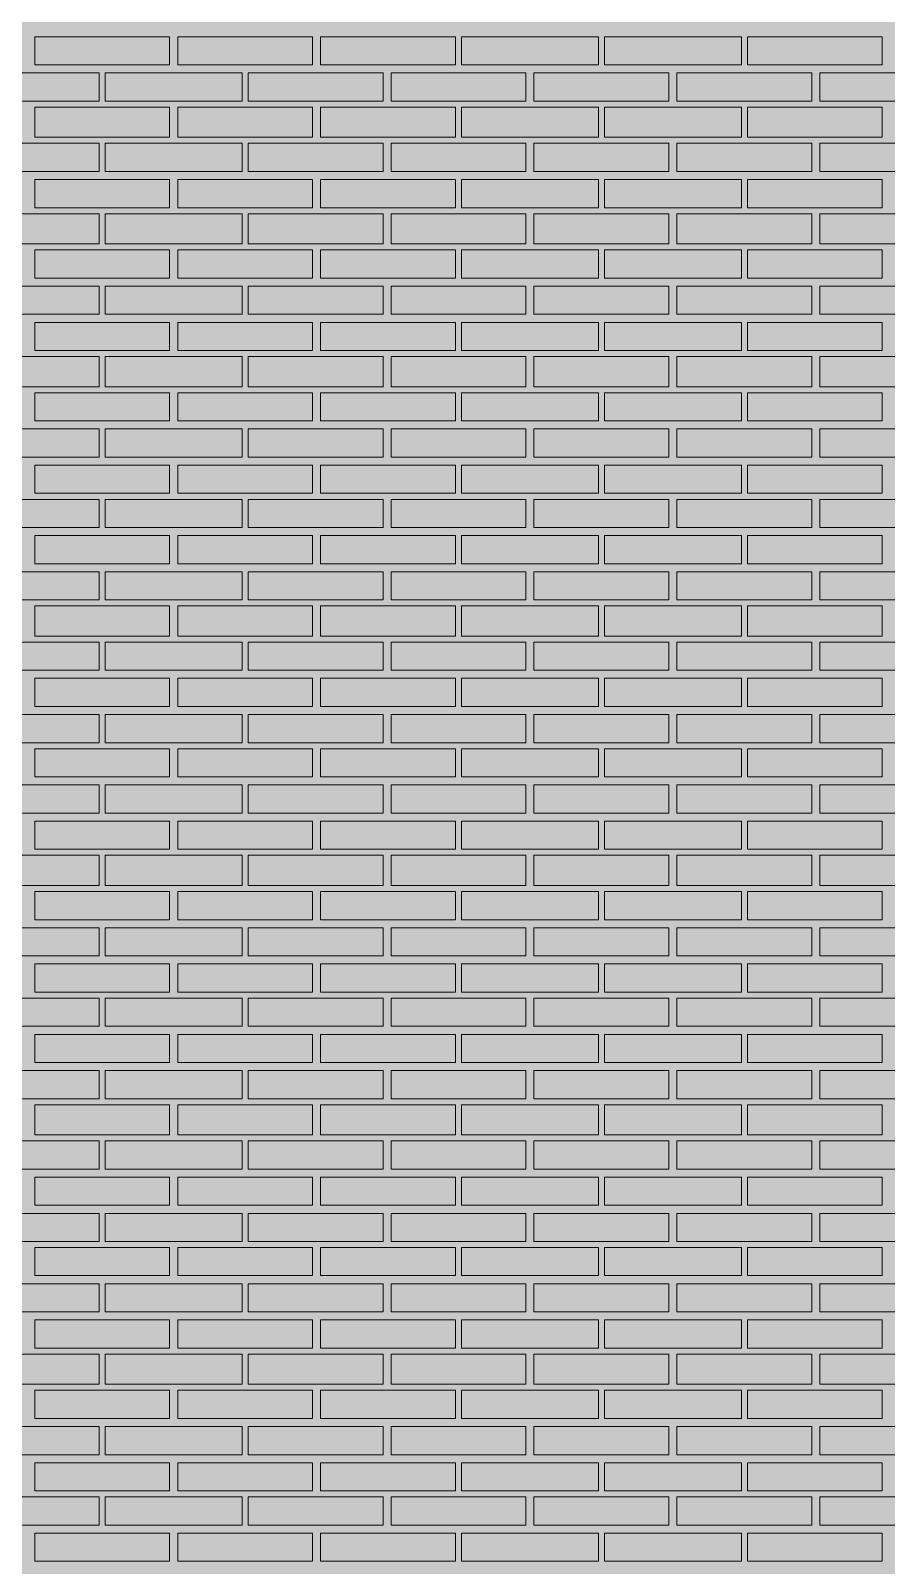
# Model space of a CAD drawing. Header units: millimetres. Extents: x -28928 to 100580, y -22867 to 36490.
# Drawn here: x 74087 to 75885, y -491 to 2737 of the extents above; entities that cross this region are included whole.
import ezdxf

# ---------------------------------------------------------------- set-up
doc = ezdxf.new("R2010")
doc.units = ezdxf.units.MM
doc.layers.add('PDF _Геометрия', color=7, linetype='Continuous', true_color=0x8f8e8d)
doc.layers.add('PDF _Сплошная заливка', color=7, linetype='Continuous', true_color=0xffffff)

msp = doc.modelspace()

# ---------------------------------------------------------------- hatches: boundary and pattern name
at = {"layer": 'PDF _Сплошная заливка', "true_color": 0xdcd6cf, "transparency": 33554559}
msp.add_hatch(color=254, dxfattribs=at).paths.add_polyline_path([(60798.4, -2005.5), (60798.4, -4713.2), (70224.5, -4713.2), (70224.5, -1464), (74070.3, -1464), (74070.3, -4713.2), (82294.9, -4713.2), (82294.9, 9028.4), (55763.7, 9028.4), (55763.7, -4713.2), (56851.1, -4713.2), (56851.1, -1464), (58251.4, -1464), (58251.4, -4713.2), (59499.5, -4713.2), (59499.5, -2005.5)])

# ---------------------------------------------------------------- linework, layer by layer
at = {"layer": 'PDF _Геометрия', "lineweight": 9}
for points in [[(74379.1, 2724.5), (74379.1, 2665.3), (74095.7, 2665.3), (74095.7, 2724.5)], [(74679.5, 2724.5), (74679.5, 2665.3), (74396.1, 2665.3), (74396.1, 2724.5)], [(74979.9, 2724.5), (74979.9, 2665.3), (74696.4, 2665.3), (74696.4, 2724.5)], [(75280.3, 2724.5), (75280.3, 2665.3), (74992.6, 2665.3), (74992.6, 2724.5)], [(75580.7, 2724.5), (75580.7, 2665.3), (75293, 2665.3), (75293, 2724.5)], [(75876.8, 2724.5), (75876.8, 2665.3), (75593.4, 2665.3), (75593.4, 2724.5)], [(74231.1, 2589.1), (74087.2, 2589.1), (73943.4, 2589.1), (73943.4, 2648.4), (74087.2, 2648.4), (74231.1, 2648.4)], [(74531.4, 2589.1), (74387.6, 2589.1), (74243.7, 2589.1), (74243.7, 2648.4), (74387.6, 2648.4), (74531.4, 2648.4)], [(74827.6, 2589.1), (74688, 2589.1), (74544.1, 2589.1), (74544.1, 2648.4), (74688, 2648.4), (74827.6, 2648.4)], [(75128, 2589.1), (74988.4, 2589.1), (74844.5, 2589.1), (74844.5, 2648.4), (74988.4, 2648.4), (75128, 2648.4)], [(75428.4, 2589.1), (75288.7, 2589.1), (75144.9, 2589.1), (75144.9, 2648.4), (75288.7, 2648.4), (75428.4, 2648.4)], [(75728.7, 2589.1), (75584.9, 2589.1), (75445.3, 2589.1), (75445.3, 2648.4), (75584.9, 2648.4), (75728.7, 2648.4)], [(76029.1, 2589.1), (75885.3, 2589.1), (75745.7, 2589.1), (75745.7, 2648.4), (75885.3, 2648.4), (76029.1, 2648.4)], [(74379.1, 2576.4), (74379.1, 2513), (74095.7, 2513), (74095.7, 2576.4)], [(74679.5, 2576.4), (74679.5, 2513), (74396.1, 2513), (74396.1, 2576.4)], [(74979.9, 2576.4), (74979.9, 2513), (74696.4, 2513), (74696.4, 2576.4)], [(75280.3, 2576.4), (75280.3, 2513), (74992.6, 2513), (74992.6, 2576.4)], [(75580.7, 2576.4), (75580.7, 2513), (75293, 2513), (75293, 2576.4)], [(75876.8, 2576.4), (75876.8, 2513), (75593.4, 2513), (75593.4, 2576.4)], [(74231.1, 2441), (74087.2, 2441), (73943.4, 2441), (73943.4, 2500.3), (74087.2, 2500.3), (74231.1, 2500.3)], [(74531.4, 2441), (74387.6, 2441), (74243.7, 2441), (74243.7, 2500.3), (74387.6, 2500.3), (74531.4, 2500.3)], [(74827.6, 2441), (74688, 2441), (74544.1, 2441), (74544.1, 2500.3), (74688, 2500.3), (74827.6, 2500.3)], [(75128, 2441), (74988.4, 2441), (74844.5, 2441), (74844.5, 2500.3), (74988.4, 2500.3), (75128, 2500.3)], [(75428.4, 2441), (75288.7, 2441), (75144.9, 2441), (75144.9, 2500.3), (75288.7, 2500.3), (75428.4, 2500.3)], [(75728.7, 2441), (75584.9, 2441), (75445.3, 2441), (75445.3, 2500.3), (75584.9, 2500.3), (75728.7, 2500.3)], [(76029.1, 2441), (75885.3, 2441), (75745.7, 2441), (75745.7, 2500.3), (75885.3, 2500.3), (76029.1, 2500.3)], [(74379.1, 2424.1), (74379.1, 2364.9), (74095.7, 2364.9), (74095.7, 2424.1)], [(74679.5, 2424.1), (74679.5, 2364.9), (74396.1, 2364.9), (74396.1, 2424.1)], [(74979.9, 2424.1), (74979.9, 2364.9), (74696.4, 2364.9), (74696.4, 2424.1)], [(75280.3, 2424.1), (75280.3, 2364.9), (74992.6, 2364.9), (74992.6, 2424.1)], [(75580.7, 2424.1), (75580.7, 2364.9), (75293, 2364.9), (75293, 2424.1)], [(75876.8, 2424.1), (75876.8, 2364.9), (75593.4, 2364.9), (75593.4, 2424.1)], [(74231.1, 2288.7), (74087.2, 2288.7), (73943.4, 2288.7), (73943.4, 2352.2), (74087.2, 2352.2), (74231.1, 2352.2)], [(74531.4, 2288.7), (74387.6, 2288.7), (74243.7, 2288.7), (74243.7, 2352.2), (74387.6, 2352.2), (74531.4, 2352.2)], [(74827.6, 2288.7), (74688, 2288.7), (74544.1, 2288.7), (74544.1, 2352.2), (74688, 2352.2), (74827.6, 2352.2)], [(75128, 2288.7), (74988.4, 2288.7), (74844.5, 2288.7), (74844.5, 2352.2), (74988.4, 2352.2), (75128, 2352.2)], [(75428.4, 2288.7), (75288.7, 2288.7), (75144.9, 2288.7), (75144.9, 2352.2), (75288.7, 2352.2), (75428.4, 2352.2)], [(75728.7, 2288.7), (75584.9, 2288.7), (75445.3, 2288.7), (75445.3, 2352.2), (75584.9, 2352.2), (75728.7, 2352.2)], [(76029.1, 2288.7), (75885.3, 2288.7), (75745.7, 2288.7), (75745.7, 2352.2), (75885.3, 2352.2), (76029.1, 2352.2)], [(74379.1, 2276), (74379.1, 2216.8), (74095.7, 2216.8), (74095.7, 2276)], [(74679.5, 2276), (74679.5, 2216.8), (74396.1, 2216.8), (74396.1, 2276)], [(74979.9, 2276), (74979.9, 2216.8), (74696.4, 2216.8), (74696.4, 2276)], [(75280.3, 2276), (75280.3, 2216.8), (74992.6, 2216.8), (74992.6, 2276)], [(75580.7, 2276), (75580.7, 2216.8), (75293, 2216.8), (75293, 2276)], [(75876.8, 2276), (75876.8, 2216.8), (75593.4, 2216.8), (75593.4, 2276)], [(74231.1, 2140.7), (74087.2, 2140.7), (73943.4, 2140.7), (73943.4, 2199.9), (74087.2, 2199.9), (74231.1, 2199.9)], [(74531.4, 2140.7), (74387.6, 2140.7), (74243.7, 2140.7), (74243.7, 2199.9), (74387.6, 2199.9), (74531.4, 2199.9)], [(74827.6, 2140.7), (74688, 2140.7), (74544.1, 2140.7), (74544.1, 2199.9), (74688, 2199.9), (74827.6, 2199.9)], [(75128, 2140.7), (74988.4, 2140.7), (74844.5, 2140.7), (74844.5, 2199.9), (74988.4, 2199.9), (75128, 2199.9)], [(75428.4, 2140.7), (75288.7, 2140.7), (75144.9, 2140.7), (75144.9, 2199.9), (75288.7, 2199.9), (75428.4, 2199.9)], [(75728.7, 2140.7), (75584.9, 2140.7), (75445.3, 2140.7), (75445.3, 2199.9), (75584.9, 2199.9), (75728.7, 2199.9)], [(76029.1, 2140.7), (75885.3, 2140.7), (75745.7, 2140.7), (75745.7, 2199.9), (75885.3, 2199.9), (76029.1, 2199.9)], [(74379.1, 2123.7), (74379.1, 2064.5), (74095.7, 2064.5), (74095.7, 2123.7)], [(74679.5, 2123.7), (74679.5, 2064.5), (74396.1, 2064.5), (74396.1, 2123.7)], [(74979.9, 2123.7), (74979.9, 2064.5), (74696.4, 2064.5), (74696.4, 2123.7)], [(75280.3, 2123.7), (75280.3, 2064.5), (74992.6, 2064.5), (74992.6, 2123.7)], [(75580.7, 2123.7), (75580.7, 2064.5), (75293, 2064.5), (75293, 2123.7)], [(75876.8, 2123.7), (75876.8, 2064.5), (75593.4, 2064.5), (75593.4, 2123.7)], [(74231.1, 1988.4), (74087.2, 1988.4), (73943.4, 1988.4), (73943.4, 2051.8), (74087.2, 2051.8), (74231.1, 2051.8)], [(74531.4, 1988.4), (74387.6, 1988.4), (74243.7, 1988.4), (74243.7, 2051.8), (74387.6, 2051.8), (74531.4, 2051.8)], [(74827.6, 1988.4), (74688, 1988.4), (74544.1, 1988.4), (74544.1, 2051.8), (74688, 2051.8), (74827.6, 2051.8)], [(75128, 1988.4), (74988.4, 1988.4), (74844.5, 1988.4), (74844.5, 2051.8), (74988.4, 2051.8), (75128, 2051.8)], [(75428.4, 1988.4), (75288.7, 1988.4), (75144.9, 1988.4), (75144.9, 2051.8), (75288.7, 2051.8), (75428.4, 2051.8)], [(75728.7, 1988.4), (75584.9, 1988.4), (75445.3, 1988.4), (75445.3, 2051.8), (75584.9, 2051.8), (75728.7, 2051.8)], [(76029.1, 1988.4), (75885.3, 1988.4), (75745.7, 1988.4), (75745.7, 2051.8), (75885.3, 2051.8), (76029.1, 2051.8)], [(74379.1, 1975.7), (74379.1, 1916.4), (74095.7, 1916.4), (74095.7, 1975.7)], [(74679.5, 1975.7), (74679.5, 1916.4), (74396.1, 1916.4), (74396.1, 1975.7)], [(74979.9, 1975.7), (74979.9, 1916.4), (74696.4, 1916.4), (74696.4, 1975.7)], [(75280.3, 1975.7), (75280.3, 1916.4), (74992.6, 1916.4), (74992.6, 1975.7)], [(75580.7, 1975.7), (75580.7, 1916.4), (75293, 1916.4), (75293, 1975.7)], [(75876.8, 1975.7), (75876.8, 1916.4), (75593.4, 1916.4), (75593.4, 1975.7)], [(74231.1, 1840.3), (74087.2, 1840.3), (73943.4, 1840.3), (73943.4, 1899.5), (74087.2, 1899.5), (74231.1, 1899.5)], [(74531.4, 1840.3), (74387.6, 1840.3), (74243.7, 1840.3), (74243.7, 1899.5), (74387.6, 1899.5), (74531.4, 1899.5)], [(74827.6, 1840.3), (74688, 1840.3), (74544.1, 1840.3), (74544.1, 1899.5), (74688, 1899.5), (74827.6, 1899.5)], [(75128, 1840.3), (74988.4, 1840.3), (74844.5, 1840.3), (74844.5, 1899.5), (74988.4, 1899.5), (75128, 1899.5)], [(75428.4, 1840.3), (75288.7, 1840.3), (75144.9, 1840.3), (75144.9, 1899.5), (75288.7, 1899.5), (75428.4, 1899.5)], [(75728.7, 1840.3), (75584.9, 1840.3), (75445.3, 1840.3), (75445.3, 1899.5), (75584.9, 1899.5), (75728.7, 1899.5)], [(76029.1, 1840.3), (75885.3, 1840.3), (75745.7, 1840.3), (75745.7, 1899.5), (75885.3, 1899.5), (76029.1, 1899.5)], [(74379.1, 1823.4), (74379.1, 1764.1), (74095.7, 1764.1), (74095.7, 1823.4)], [(74679.5, 1823.4), (74679.5, 1764.1), (74396.1, 1764.1), (74396.1, 1823.4)], [(74979.9, 1823.4), (74979.9, 1764.1), (74696.4, 1764.1), (74696.4, 1823.4)], [(75280.3, 1823.4), (75280.3, 1764.1), (74992.6, 1764.1), (74992.6, 1823.4)], [(75580.7, 1823.4), (75580.7, 1764.1), (75293, 1764.1), (75293, 1823.4)], [(75876.8, 1823.4), (75876.8, 1764.1), (75593.4, 1764.1), (75593.4, 1823.4)], [(74231.1, 1692.2), (74087.2, 1692.2), (73943.4, 1692.2), (73943.4, 1751.4), (74087.2, 1751.4), (74231.1, 1751.4)], [(74531.4, 1692.2), (74387.6, 1692.2), (74243.7, 1692.2), (74243.7, 1751.4), (74387.6, 1751.4), (74531.4, 1751.4)], [(74827.6, 1692.2), (74688, 1692.2), (74544.1, 1692.2), (74544.1, 1751.4), (74688, 1751.4), (74827.6, 1751.4)], [(75128, 1692.2), (74988.4, 1692.2), (74844.5, 1692.2), (74844.5, 1751.4), (74988.4, 1751.4), (75128, 1751.4)], [(75428.4, 1692.2), (75288.7, 1692.2), (75144.9, 1692.2), (75144.9, 1751.4), (75288.7, 1751.4), (75428.4, 1751.4)], [(75728.7, 1692.2), (75584.9, 1692.2), (75445.3, 1692.2), (75445.3, 1751.4), (75584.9, 1751.4), (75728.7, 1751.4)], [(76029.1, 1692.2), (75885.3, 1692.2), (75745.7, 1692.2), (75745.7, 1751.4), (75885.3, 1751.4), (76029.1, 1751.4)], [(74379.1, 1675.3), (74379.1, 1616), (74095.7, 1616), (74095.7, 1675.3)], [(74679.5, 1675.3), (74679.5, 1616), (74396.1, 1616), (74396.1, 1675.3)], [(74979.9, 1675.3), (74979.9, 1616), (74696.4, 1616), (74696.4, 1675.3)], [(75280.3, 1675.3), (75280.3, 1616), (74992.6, 1616), (74992.6, 1675.3)], [(75580.7, 1675.3), (75580.7, 1616), (75293, 1616), (75293, 1675.3)], [(75876.8, 1675.3), (75876.8, 1616), (75593.4, 1616), (75593.4, 1675.3)], [(74231.1, 1539.9), (74087.2, 1539.9), (73943.4, 1539.9), (73943.4, 1599.1), (74087.2, 1599.1), (74231.1, 1599.1)], [(74531.4, 1539.9), (74387.6, 1539.9), (74243.7, 1539.9), (74243.7, 1599.1), (74387.6, 1599.1), (74531.4, 1599.1)], [(74827.6, 1539.9), (74688, 1539.9), (74544.1, 1539.9), (74544.1, 1599.1), (74688, 1599.1), (74827.6, 1599.1)], [(75128, 1539.9), (74988.4, 1539.9), (74844.5, 1539.9), (74844.5, 1599.1), (74988.4, 1599.1), (75128, 1599.1)], [(75428.4, 1539.9), (75288.7, 1539.9), (75144.9, 1539.9), (75144.9, 1599.1), (75288.7, 1599.1), (75428.4, 1599.1)], [(75728.7, 1539.9), (75584.9, 1539.9), (75445.3, 1539.9), (75445.3, 1599.1), (75584.9, 1599.1), (75728.7, 1599.1)], [(76029.1, 1539.9), (75885.3, 1539.9), (75745.7, 1539.9), (75745.7, 1599.1), (75885.3, 1599.1), (76029.1, 1599.1)], [(74379.1, 1527.2), (74379.1, 1463.7), (74095.7, 1463.7), (74095.7, 1527.2)], [(74679.5, 1527.2), (74679.5, 1463.7), (74396.1, 1463.7), (74396.1, 1527.2)], [(74979.9, 1527.2), (74979.9, 1463.7), (74696.4, 1463.7), (74696.4, 1527.2)], [(75280.3, 1527.2), (75280.3, 1463.7), (74992.6, 1463.7), (74992.6, 1527.2)], [(75580.7, 1527.2), (75580.7, 1463.7), (75293, 1463.7), (75293, 1527.2)], [(75876.8, 1527.2), (75876.8, 1463.7), (75593.4, 1463.7), (75593.4, 1527.2)], [(74231.1, 1391.8), (74087.2, 1391.8), (73943.4, 1391.8), (73943.4, 1451), (74087.2, 1451), (74231.1, 1451)], [(74531.4, 1391.8), (74387.6, 1391.8), (74243.7, 1391.8), (74243.7, 1451), (74387.6, 1451), (74531.4, 1451)], [(74827.6, 1391.8), (74688, 1391.8), (74544.1, 1391.8), (74544.1, 1451), (74688, 1451), (74827.6, 1451)], [(75128, 1391.8), (74988.4, 1391.8), (74844.5, 1391.8), (74844.5, 1451), (74988.4, 1451), (75128, 1451)], [(75428.4, 1391.8), (75288.7, 1391.8), (75144.9, 1391.8), (75144.9, 1451), (75288.7, 1451), (75428.4, 1451)], [(75728.7, 1391.8), (75584.9, 1391.8), (75445.3, 1391.8), (75445.3, 1451), (75584.9, 1451), (75728.7, 1451)], [(76029.1, 1391.8), (75885.3, 1391.8), (75745.7, 1391.8), (75745.7, 1451), (75885.3, 1451), (76029.1, 1451)], [(74379.1, 1374.9), (74379.1, 1315.7), (74095.7, 1315.7), (74095.7, 1374.9)], [(74679.5, 1374.9), (74679.5, 1315.7), (74396.1, 1315.7), (74396.1, 1374.9)], [(74979.9, 1374.9), (74979.9, 1315.7), (74696.4, 1315.7), (74696.4, 1374.9)], [(75280.3, 1374.9), (75280.3, 1315.7), (74992.6, 1315.7), (74992.6, 1374.9)], [(75580.7, 1374.9), (75580.7, 1315.7), (75293, 1315.7), (75293, 1374.9)], [(75876.8, 1374.9), (75876.8, 1315.7), (75593.4, 1315.7), (75593.4, 1374.9)], [(74231.1, 1239.5), (74087.2, 1239.5), (73943.4, 1239.5), (73943.4, 1298.7), (74087.2, 1298.7), (74231.1, 1298.7)], [(74531.4, 1239.5), (74387.6, 1239.5), (74243.7, 1239.5), (74243.7, 1298.7), (74387.6, 1298.7), (74531.4, 1298.7)], [(74827.6, 1239.5), (74688, 1239.5), (74544.1, 1239.5), (74544.1, 1298.7), (74688, 1298.7), (74827.6, 1298.7)], [(75128, 1239.5), (74988.4, 1239.5), (74844.5, 1239.5), (74844.5, 1298.7), (74988.4, 1298.7), (75128, 1298.7)], [(75428.4, 1239.5), (75288.7, 1239.5), (75144.9, 1239.5), (75144.9, 1298.7), (75288.7, 1298.7), (75428.4, 1298.7)], [(75728.7, 1239.5), (75584.9, 1239.5), (75445.3, 1239.5), (75445.3, 1298.7), (75584.9, 1298.7), (75728.7, 1298.7)], [(76029.1, 1239.5), (75885.3, 1239.5), (75745.7, 1239.5), (75745.7, 1298.7), (75885.3, 1298.7), (76029.1, 1298.7)], [(74379.1, 1226.8), (74379.1, 1167.6), (74095.7, 1167.6), (74095.7, 1226.8)], [(74679.5, 1226.8), (74679.5, 1167.6), (74396.1, 1167.6), (74396.1, 1226.8)], [(74979.9, 1226.8), (74979.9, 1167.6), (74696.4, 1167.6), (74696.4, 1226.8)], [(75280.3, 1226.8), (75280.3, 1167.6), (74992.6, 1167.6), (74992.6, 1226.8)], [(75580.7, 1226.8), (75580.7, 1167.6), (75293, 1167.6), (75293, 1226.8)], [(75876.8, 1226.8), (75876.8, 1167.6), (75593.4, 1167.6), (75593.4, 1226.8)], [(74231.1, 1091.4), (74087.2, 1091.4), (73943.4, 1091.4), (73943.4, 1150.7), (74087.2, 1150.7), (74231.1, 1150.7)], [(74531.4, 1091.4), (74387.6, 1091.4), (74243.7, 1091.4), (74243.7, 1150.7), (74387.6, 1150.7), (74531.4, 1150.7)], [(74827.6, 1091.4), (74688, 1091.4), (74544.1, 1091.4), (74544.1, 1150.7), (74688, 1150.7), (74827.6, 1150.7)], [(75128, 1091.4), (74988.4, 1091.4), (74844.5, 1091.4), (74844.5, 1150.7), (74988.4, 1150.7), (75128, 1150.7)], [(75428.4, 1091.4), (75288.7, 1091.4), (75144.9, 1091.4), (75144.9, 1150.7), (75288.7, 1150.7), (75428.4, 1150.7)], [(75728.7, 1091.4), (75584.9, 1091.4), (75445.3, 1091.4), (75445.3, 1150.7), (75584.9, 1150.7), (75728.7, 1150.7)], [(76029.1, 1091.4), (75885.3, 1091.4), (75745.7, 1091.4), (75745.7, 1150.7), (75885.3, 1150.7), (76029.1, 1150.7)], [(74379.1, 1074.5), (74379.1, 1015.3), (74095.7, 1015.3), (74095.7, 1074.5)], [(74679.5, 1074.5), (74679.5, 1015.3), (74396.1, 1015.3), (74396.1, 1074.5)], [(74979.9, 1074.5), (74979.9, 1015.3), (74696.4, 1015.3), (74696.4, 1074.5)], [(75280.3, 1074.5), (75280.3, 1015.3), (74992.6, 1015.3), (74992.6, 1074.5)], [(75580.7, 1074.5), (75580.7, 1015.3), (75293, 1015.3), (75293, 1074.5)], [(75876.8, 1074.5), (75876.8, 1015.3), (75593.4, 1015.3), (75593.4, 1074.5)], [(74231.1, 939.1), (74087.2, 939.1), (73943.4, 939.1), (73943.4, 1002.6), (74087.2, 1002.6), (74231.1, 1002.6)], [(74531.4, 939.1), (74387.6, 939.1), (74243.7, 939.1), (74243.7, 1002.6), (74387.6, 1002.6), (74531.4, 1002.6)], [(74827.6, 939.1), (74688, 939.1), (74544.1, 939.1), (74544.1, 1002.6), (74688, 1002.6), (74827.6, 1002.6)], [(75128, 939.1), (74988.4, 939.1), (74844.5, 939.1), (74844.5, 1002.6), (74988.4, 1002.6), (75128, 1002.6)], [(75428.4, 939.1), (75288.7, 939.1), (75144.9, 939.1), (75144.9, 1002.6), (75288.7, 1002.6), (75428.4, 1002.6)], [(75728.7, 939.1), (75584.9, 939.1), (75445.3, 939.1), (75445.3, 1002.6), (75584.9, 1002.6), (75728.7, 1002.6)], [(76029.1, 939.1), (75885.3, 939.1), (75745.7, 939.1), (75745.7, 1002.6), (75885.3, 1002.6), (76029.1, 1002.6)], [(74379.1, 926.4), (74379.1, 867.2), (74095.7, 867.2), (74095.7, 926.4)], [(74679.5, 926.4), (74679.5, 867.2), (74396.1, 867.2), (74396.1, 926.4)], [(74979.9, 926.4), (74979.9, 867.2), (74696.4, 867.2), (74696.4, 926.4)], [(75280.3, 926.4), (75280.3, 867.2), (74992.6, 867.2), (74992.6, 926.4)], [(75580.7, 926.4), (75580.7, 867.2), (75293, 867.2), (75293, 926.4)], [(75876.8, 926.4), (75876.8, 867.2), (75593.4, 867.2), (75593.4, 926.4)], [(74231.1, 791), (74087.2, 791), (73943.4, 791), (73943.4, 850.3), (74087.2, 850.3), (74231.1, 850.3)], [(74531.4, 791), (74387.6, 791), (74243.7, 791), (74243.7, 850.3), (74387.6, 850.3), (74531.4, 850.3)], [(74827.6, 791), (74688, 791), (74544.1, 791), (74544.1, 850.3), (74688, 850.3), (74827.6, 850.3)], [(75128, 791), (74988.4, 791), (74844.5, 791), (74844.5, 850.3), (74988.4, 850.3), (75128, 850.3)], [(75428.4, 791), (75288.7, 791), (75144.9, 791), (75144.9, 850.3), (75288.7, 850.3), (75428.4, 850.3)], [(75728.7, 791), (75584.9, 791), (75445.3, 791), (75445.3, 850.3), (75584.9, 850.3), (75728.7, 850.3)], [(76029.1, 791), (75885.3, 791), (75745.7, 791), (75745.7, 850.3), (75885.3, 850.3), (76029.1, 850.3)], [(74379.1, 774.1), (74379.1, 714.9), (74095.7, 714.9), (74095.7, 774.1)], [(74679.5, 774.1), (74679.5, 714.9), (74396.1, 714.9), (74396.1, 774.1)], [(74979.9, 774.1), (74979.9, 714.9), (74696.4, 714.9), (74696.4, 774.1)], [(75280.3, 774.1), (75280.3, 714.9), (74992.6, 714.9), (74992.6, 774.1)], [(75580.7, 774.1), (75580.7, 714.9), (75293, 714.9), (75293, 774.1)], [(75876.8, 774.1), (75876.8, 714.9), (75593.4, 714.9), (75593.4, 774.1)], [(74231.1, 643), (74087.2, 643), (73943.4, 643), (73943.4, 702.2), (74087.2, 702.2), (74231.1, 702.2)], [(74531.4, 643), (74387.6, 643), (74243.7, 643), (74243.7, 702.2), (74387.6, 702.2), (74531.4, 702.2)], [(74827.6, 643), (74688, 643), (74544.1, 643), (74544.1, 702.2), (74688, 702.2), (74827.6, 702.2)], [(75128, 643), (74988.4, 643), (74844.5, 643), (74844.5, 702.2), (74988.4, 702.2), (75128, 702.2)], [(75428.4, 643), (75288.7, 643), (75144.9, 643), (75144.9, 702.2), (75288.7, 702.2), (75428.4, 702.2)], [(75728.7, 643), (75584.9, 643), (75445.3, 643), (75445.3, 702.2), (75584.9, 702.2), (75728.7, 702.2)], [(76029.1, 643), (75885.3, 643), (75745.7, 643), (75745.7, 702.2), (75885.3, 702.2), (76029.1, 702.2)], [(74379.1, 626), (74379.1, 566.8), (74095.7, 566.8), (74095.7, 626)], [(74679.5, 626), (74679.5, 566.8), (74396.1, 566.8), (74396.1, 626)], [(74979.9, 626), (74979.9, 566.8), (74696.4, 566.8), (74696.4, 626)], [(75280.3, 626), (75280.3, 566.8), (74992.6, 566.8), (74992.6, 626)], [(75580.7, 626), (75580.7, 566.8), (75293, 566.8), (75293, 626)], [(75876.8, 626), (75876.8, 566.8), (75593.4, 566.8), (75593.4, 626)], [(74231.1, 490.7), (74087.2, 490.7), (73943.4, 490.7), (73943.4, 549.9), (74087.2, 549.9), (74231.1, 549.9)], [(74531.4, 490.7), (74387.6, 490.7), (74243.7, 490.7), (74243.7, 549.9), (74387.6, 549.9), (74531.4, 549.9)], [(74827.6, 490.7), (74688, 490.7), (74544.1, 490.7), (74544.1, 549.9), (74688, 549.9), (74827.6, 549.9)], [(75128, 490.7), (74988.4, 490.7), (74844.5, 490.7), (74844.5, 549.9), (74988.4, 549.9), (75128, 549.9)], [(75428.4, 490.7), (75288.7, 490.7), (75144.9, 490.7), (75144.9, 549.9), (75288.7, 549.9), (75428.4, 549.9)], [(75728.7, 490.7), (75584.9, 490.7), (75445.3, 490.7), (75445.3, 549.9), (75584.9, 549.9), (75728.7, 549.9)], [(76029.1, 490.7), (75885.3, 490.7), (75745.7, 490.7), (75745.7, 549.9), (75885.3, 549.9), (76029.1, 549.9)], [(74379.1, 478), (74379.1, 414.5), (74095.7, 414.5), (74095.7, 478)], [(74679.5, 478), (74679.5, 414.5), (74396.1, 414.5), (74396.1, 478)], [(74979.9, 478), (74979.9, 414.5), (74696.4, 414.5), (74696.4, 478)], [(75280.3, 478), (75280.3, 414.5), (74992.6, 414.5), (74992.6, 478)], [(75580.7, 478), (75580.7, 414.5), (75293, 414.5), (75293, 478)], [(75876.8, 478), (75876.8, 414.5), (75593.4, 414.5), (75593.4, 478)], [(74231.1, 342.6), (74087.2, 342.6), (73943.4, 342.6), (73943.4, 401.8), (74087.2, 401.8), (74231.1, 401.8)], [(74531.4, 342.6), (74387.6, 342.6), (74243.7, 342.6), (74243.7, 401.8), (74387.6, 401.8), (74531.4, 401.8)], [(74827.6, 342.6), (74688, 342.6), (74544.1, 342.6), (74544.1, 401.8), (74688, 401.8), (74827.6, 401.8)], [(75128, 342.6), (74988.4, 342.6), (74844.5, 342.6), (74844.5, 401.8), (74988.4, 401.8), (75128, 401.8)], [(75428.4, 342.6), (75288.7, 342.6), (75144.9, 342.6), (75144.9, 401.8), (75288.7, 401.8), (75428.4, 401.8)], [(75728.7, 342.6), (75584.9, 342.6), (75445.3, 342.6), (75445.3, 401.8), (75584.9, 401.8), (75728.7, 401.8)], [(76029.1, 342.6), (75885.3, 342.6), (75745.7, 342.6), (75745.7, 401.8), (75885.3, 401.8), (76029.1, 401.8)], [(74379.1, 325.7), (74379.1, 266.4), (74095.7, 266.4), (74095.7, 325.7)], [(74679.5, 325.7), (74679.5, 266.4), (74396.1, 266.4), (74396.1, 325.7)], [(74979.9, 325.7), (74979.9, 266.4), (74696.4, 266.4), (74696.4, 325.7)], [(75280.3, 325.7), (75280.3, 266.4), (74992.6, 266.4), (74992.6, 325.7)], [(75580.7, 325.7), (75580.7, 266.4), (75293, 266.4), (75293, 325.7)], [(75876.8, 325.7), (75876.8, 266.4), (75593.4, 266.4), (75593.4, 325.7)], [(74231.1, 190.3), (74087.2, 190.3), (73943.4, 190.3), (73943.4, 249.5), (74087.2, 249.5), (74231.1, 249.5)], [(74531.4, 190.3), (74387.6, 190.3), (74243.7, 190.3), (74243.7, 249.5), (74387.6, 249.5), (74531.4, 249.5)], [(74827.6, 190.3), (74688, 190.3), (74544.1, 190.3), (74544.1, 249.5), (74688, 249.5), (74827.6, 249.5)], [(75128, 190.3), (74988.4, 190.3), (74844.5, 190.3), (74844.5, 249.5), (74988.4, 249.5), (75128, 249.5)], [(75428.4, 190.3), (75288.7, 190.3), (75144.9, 190.3), (75144.9, 249.5), (75288.7, 249.5), (75428.4, 249.5)], [(75728.7, 190.3), (75584.9, 190.3), (75445.3, 190.3), (75445.3, 249.5), (75584.9, 249.5), (75728.7, 249.5)], [(76029.1, 190.3), (75885.3, 190.3), (75745.7, 190.3), (75745.7, 249.5), (75885.3, 249.5), (76029.1, 249.5)], [(74379.1, 177.6), (74379.1, 118.4), (74095.7, 118.4), (74095.7, 177.6)], [(74679.5, 177.6), (74679.5, 118.4), (74396.1, 118.4), (74396.1, 177.6)], [(74979.9, 177.6), (74979.9, 118.4), (74696.4, 118.4), (74696.4, 177.6)], [(75280.3, 177.6), (75280.3, 118.4), (74992.6, 118.4), (74992.6, 177.6)], [(75580.7, 177.6), (75580.7, 118.4), (75293, 118.4), (75293, 177.6)], [(75876.8, 177.6), (75876.8, 118.4), (75593.4, 118.4), (75593.4, 177.6)], [(74231.1, 42.2), (74087.2, 42.2), (73943.4, 42.2), (73943.4, 101.4), (74087.2, 101.4), (74231.1, 101.4)], [(74531.4, 42.2), (74387.6, 42.2), (74243.7, 42.2), (74243.7, 101.4), (74387.6, 101.4), (74531.4, 101.4)], [(74827.6, 42.2), (74688, 42.2), (74544.1, 42.2), (74544.1, 101.4), (74688, 101.4), (74827.6, 101.4)], [(75128, 42.2), (74988.4, 42.2), (74844.5, 42.2), (74844.5, 101.4), (74988.4, 101.4), (75128, 101.4)], [(75428.4, 42.2), (75288.7, 42.2), (75144.9, 42.2), (75144.9, 101.4), (75288.7, 101.4), (75428.4, 101.4)], [(75728.7, 42.2), (75584.9, 42.2), (75445.3, 42.2), (75445.3, 101.4), (75584.9, 101.4), (75728.7, 101.4)], [(76029.1, 42.2), (75885.3, 42.2), (75745.7, 42.2), (75745.7, 101.4), (75885.3, 101.4), (76029.1, 101.4)], [(74379.1, 25.3), (74379.1, -34), (74095.7, -34), (74095.7, 25.3)], [(74679.5, 25.3), (74679.5, -34), (74396.1, -34), (74396.1, 25.3)], [(74979.9, 25.3), (74979.9, -34), (74696.4, -34), (74696.4, 25.3)], [(75280.3, 25.3), (75280.3, -34), (74992.6, -34), (74992.6, 25.3)], [(75580.7, 25.3), (75580.7, -34), (75293, -34), (75293, 25.3)], [(75876.8, 25.3), (75876.8, -34), (75593.4, -34), (75593.4, 25.3)], [(74231.1, -110.1), (74087.2, -110.1), (73943.4, -110.1), (73943.4, -46.6), (74087.2, -46.6), (74231.1, -46.6)], [(74531.4, -110.1), (74387.6, -110.1), (74243.7, -110.1), (74243.7, -46.6), (74387.6, -46.6), (74531.4, -46.6)], [(74827.6, -110.1), (74688, -110.1), (74544.1, -110.1), (74544.1, -46.6), (74688, -46.6), (74827.6, -46.6)], [(75128, -110.1), (74988.4, -110.1), (74844.5, -110.1), (74844.5, -46.6), (74988.4, -46.6), (75128, -46.6)], [(75428.4, -110.1), (75288.7, -110.1), (75144.9, -110.1), (75144.9, -46.6), (75288.7, -46.6), (75428.4, -46.6)], [(75728.7, -110.1), (75584.9, -110.1), (75445.3, -110.1), (75445.3, -46.6), (75584.9, -46.6), (75728.7, -46.6)], [(76029.1, -110.1), (75885.3, -110.1), (75745.7, -110.1), (75745.7, -46.6), (75885.3, -46.6), (76029.1, -46.6)], [(74379.1, -122.8), (74379.1, -182), (74095.7, -182), (74095.7, -122.8)], [(74679.5, -122.8), (74679.5, -182), (74396.1, -182), (74396.1, -122.8)], [(74979.9, -122.8), (74979.9, -182), (74696.4, -182), (74696.4, -122.8)], [(75280.3, -122.8), (75280.3, -182), (74992.6, -182), (74992.6, -122.8)], [(75580.7, -122.8), (75580.7, -182), (75293, -182), (75293, -122.8)], [(75876.8, -122.8), (75876.8, -182), (75593.4, -182), (75593.4, -122.8)], [(74231.1, -258.2), (74087.2, -258.2), (73943.4, -258.2), (73943.4, -199), (74087.2, -199), (74231.1, -199)], [(74531.4, -258.2), (74387.6, -258.2), (74243.7, -258.2), (74243.7, -199), (74387.6, -199), (74531.4, -199)], [(74827.6, -258.2), (74688, -258.2), (74544.1, -258.2), (74544.1, -199), (74688, -199), (74827.6, -199)], [(75128, -258.2), (74988.4, -258.2), (74844.5, -258.2), (74844.5, -199), (74988.4, -199), (75128, -199)], [(75428.4, -258.2), (75288.7, -258.2), (75144.9, -258.2), (75144.9, -199), (75288.7, -199), (75428.4, -199)], [(75728.7, -258.2), (75584.9, -258.2), (75445.3, -258.2), (75445.3, -199), (75584.9, -199), (75728.7, -199)], [(76029.1, -258.2), (75885.3, -258.2), (75745.7, -258.2), (75745.7, -199), (75885.3, -199), (76029.1, -199)], [(74379.1, -275.1), (74379.1, -334.3), (74095.7, -334.3), (74095.7, -275.1)], [(74679.5, -275.1), (74679.5, -334.3), (74396.1, -334.3), (74396.1, -275.1)], [(74979.9, -275.1), (74979.9, -334.3), (74696.4, -334.3), (74696.4, -275.1)], [(75280.3, -275.1), (75280.3, -334.3), (74992.6, -334.3), (74992.6, -275.1)], [(75580.7, -275.1), (75580.7, -334.3), (75293, -334.3), (75293, -275.1)], [(75876.8, -275.1), (75876.8, -334.3), (75593.4, -334.3), (75593.4, -275.1)], [(74231.1, -406.3), (74087.2, -406.3), (73943.4, -406.3), (73943.4, -347), (74087.2, -347), (74231.1, -347)], [(74531.4, -406.3), (74387.6, -406.3), (74243.7, -406.3), (74243.7, -347), (74387.6, -347), (74531.4, -347)], [(74827.6, -406.3), (74688, -406.3), (74544.1, -406.3), (74544.1, -347), (74688, -347), (74827.6, -347)], [(75128, -406.3), (74988.4, -406.3), (74844.5, -406.3), (74844.5, -347), (74988.4, -347), (75128, -347)], [(75428.4, -406.3), (75288.7, -406.3), (75144.9, -406.3), (75144.9, -347), (75288.7, -347), (75428.4, -347)], [(75728.7, -406.3), (75584.9, -406.3), (75445.3, -406.3), (75445.3, -347), (75584.9, -347), (75728.7, -347)], [(76029.1, -406.3), (75885.3, -406.3), (75745.7, -406.3), (75745.7, -347), (75885.3, -347), (76029.1, -347)], [(74379.1, -423.2), (74379.1, -482.4), (74095.7, -482.4), (74095.7, -423.2)], [(74679.5, -423.2), (74679.5, -482.4), (74396.1, -482.4), (74396.1, -423.2)], [(74979.9, -423.2), (74979.9, -482.4), (74696.4, -482.4), (74696.4, -423.2)], [(75280.3, -423.2), (75280.3, -482.4), (74992.6, -482.4), (74992.6, -423.2)], [(75580.7, -423.2), (75580.7, -482.4), (75293, -482.4), (75293, -423.2)], [(75876.8, -423.2), (75876.8, -482.4), (75593.4, -482.4), (75593.4, -423.2)]]:
    msp.add_lwpolyline(points, close=True, dxfattribs=at)

doc.saveas('drawing.dxf')
